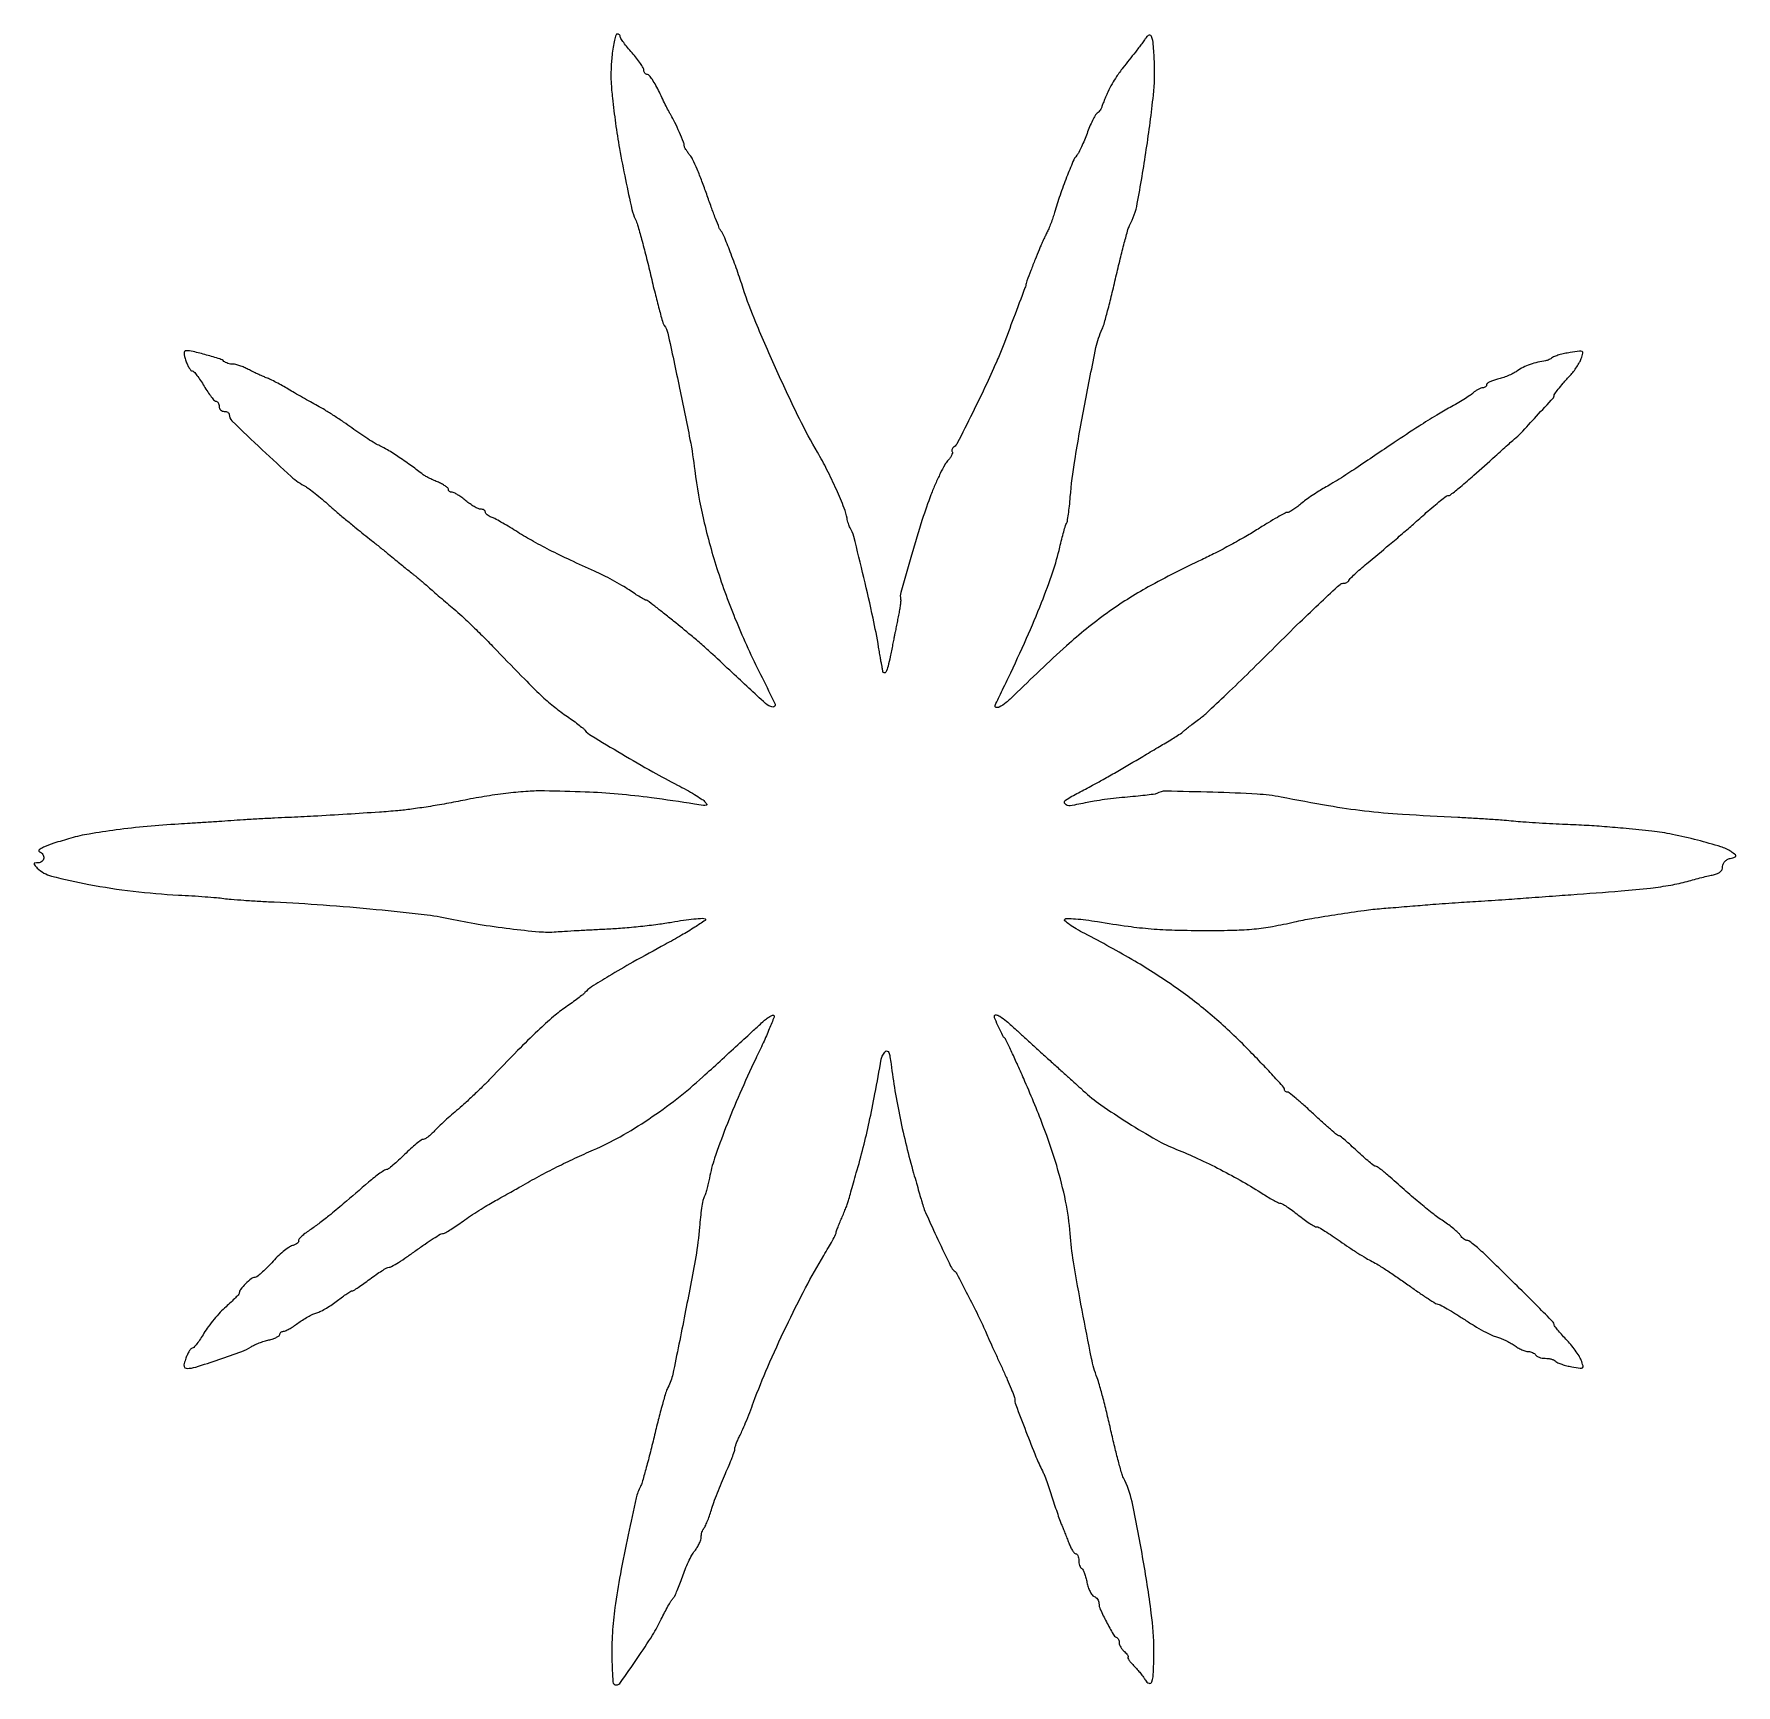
# Model space of a CAD drawing. Extents: x 0 to 505, y 0 to 490.
import ezdxf

# ---------------------------------------------------------------- set-up
doc = ezdxf.new("R2010")
doc.units = 0

msp = doc.modelspace()

# ---------------------------------------------------------------- linework, layer by layer
msp.add_lwpolyline([(171.559631, 483.712234, 0.017181), (171.258162, 479.551274, 0.022306), (171.283536, 475.728411, 0.015665), (171.67424, 471.007353, 0.004152), (172.596244, 463.5, 0.012038), (173.761948, 456.019076, 0.006363), (175.548773, 446.796853, 0.003955), (177.451569, 437.956952, 0.059787), (178.495418, 435, -0.044085), (179.136551, 433.350338, -0.004058), (180.327096, 429.121875, -0.005213), (181.655653, 424.044144, -0.004064), (182.996856, 418.5, 0.00347), (184.305349, 413.062826, 0.005145), (185.533887, 408.31875, 0.002422), (186.637971, 404.306469, 0.098044), (187.046449, 403.5, -0.113318), (188.110539, 401.231648, -0.001321), (191.588711, 384.937962, -0.004194), (194.667686, 369.692665, -0.017801), (196.10686, 360.5, 0.027299), (198.667926, 345.954142, 0.021226), (202.973952, 330.47427, 0.020273), (208.834224, 314.631631, 0.019103), (216.064688, 298.991548, -0.007751), (219.910097, 291.146175, -0.606108), (219.246772, 290.27282, -0.144623), (217.078768, 291.335684, -0.002431), (207.200712, 300.5, 0.001289), (201.410458, 305.896552, 0.006715), (198.170925, 308.820333, 0.007565), (195.020233, 311.504712, 0.001925), (189.828611, 315.76057, 0.003152), (186.849968, 318.15217, 0.00494), (184.255452, 320.167168, 0.001536), (181.991442, 321.878938, 0.162485), (181.628743, 322, -0.132677), (181.276481, 322.095149, -0.003879), (179.938876, 322.888582, -0.007538), (178.373933, 323.865843, -0.005095), (176.618124, 325.02496, 0.015958), (174.485178, 326.367452, 0.008281), (171.743578, 327.912847, 0.008225), (168.872249, 329.408706, 0.012388), (166.317992, 330.608249, -0.005911), (159.206382, 333.836282, -0.008565), (153.010737, 336.867821, -0.009685), (147.630215, 339.748448, -0.013994), (143, 342.517048, 0.005961), (140.765964, 343.902072, 0.006865), (138.601562, 345.168255, 0.006224), (136.741624, 346.191949, 0.039165), (135.75, 346.625781, -0.04213), (135.080377, 346.923474, -0.05081), (134.514062, 347.314305, -0.058857), (134.12455, 347.734422, -0.158825), (134, 348.116631, 0.158362), (133.890542, 348.453558, 0.097077), (133.581913, 348.74051, 0.07893), (133.121007, 348.934259, 0.060174), (132.576725, 349, -0.105371), (131.838959, 349.157224, -0.024333), (130.698782, 349.734375, -0.02408), (129.424274, 350.543043, -0.021493), (128.182369, 351.5, 0.016842), (126.963794, 352.457168, 0.020515), (125.75926, 353.265625, 0.019518), (124.707982, 353.855138, 0.11856), (124.105644, 354, -0.077966), (123.683273, 354.066264, -0.090314), (123.324783, 354.258112, -0.100781), (123.085124, 354.543572, -0.125024), (123, 354.87868, 0.215694), (122.810131, 355.298338, 0.030815), (122.045312, 355.891214, 0.030447), (120.994815, 356.516552, 0.021624), (119.75, 357.091713, -0.009259), (118.432424, 357.661403, -0.00978), (117.160938, 358.269622, -0.009462), (116.086682, 358.835275, -0.043085), (115.5, 359.227842, 0.012483), (112.215895, 361.728877, 0.009138), (108.453823, 364.344935, 0.008534), (104.933896, 366.612399, 0.036126), (102.714306, 367.776372, -0.030746), (101.282046, 368.507944, -0.008418), (99.119951, 369.835154, -0.008477), (96.71485, 371.425836, -0.008743), (94.390027, 373.081242, 0.009256), (91.928123, 374.830454, 0.006562), (89.104908, 376.704897, 0.006626), (86.360538, 378.424478, 0.01393), (84.175721, 379.671449, -0.003963), (82.094525, 380.804898, -0.00255), (79.698493, 382.150572, -0.002562), (77.367354, 383.491334, -0.004814), (75.5, 384.602325, 0.008789), (73.785284, 385.60413, 0.007459), (71.940625, 386.602916, 0.007536), (70.232972, 387.462334, 0.020902), (69, 387.997334, -0.011309), (67.839988, 388.474449, -0.005753), (66.402757, 389.123762, -0.005712), (64.935025, 389.82781, -0.008509), (63.66896, 390.480041, 0.022273), (62.45892, 391.06185, 0.020314), (61.164594, 391.553512, 0.020797), (59.972143, 391.897458, 0.059878), (59.11896, 392, -0.043588), (58.391121, 392.06357, -0.034726), (57.625882, 392.253812, -0.03584), (56.937358, 392.532607, -0.070531), (56.45, 392.86404, 0.110095), (55.197263, 393.579217, 0.007414), (51.220033, 394.742753, 0.010071), (47.261945, 395.751888, 0.057437), (45.109199, 396, 0.276289), (44.753808, 395.787388, 0.127201), (44.621059, 395.243741, 0.060919), (44.746511, 394.321749, 0.019629), (45.149845, 393, 0.023928), (45.613144, 391.85099, 0.033721), (46.141076, 390.88125, 0.035745), (46.658406, 390.182657, 0.218879), (47.055671, 390, -0.215513), (47.516384, 389.791748, -0.01527), (48.437731, 388.678125, -0.019369), (49.480004, 387.224091, -0.013275), (50.552868, 385.5, 0.013966), (51.628992, 383.775983, 0.020229), (52.681211, 382.321875, 0.016448), (53.613436, 381.21453, 0.21266), (54.095022, 381, -0.162495), (54.440222, 380.884771, -0.096194), (54.734163, 380.559375, -0.077519), (54.932745, 380.073686, -0.058416), (55, 379.5, 0.099038), (55.114514, 378.927543, 0.097945), (55.440625, 378.440625, 0.097945), (55.927543, 378.114514, 0.099038), (56.5, 378, -0.05649), (57.073756, 377.93497, -0.075909), (57.559375, 377.742557, -0.095085), (57.884952, 377.457939, -0.167239), (58, 377.123597, 0.203004), (58.819265, 375.188902, 0.003098), (67.794603, 366.59879, 0.00688), (76.417202, 358.669823, 0.059234), (80.693273, 355.672109, -0.038341), (81.693511, 355.031353, -0.006421), (83.495579, 353.634991, -0.007), (85.574158, 351.93316, -0.006159), (87.695934, 350.100611, 0.004265), (90.05363, 348.048654, 0.002641), (92.856556, 345.67643, 0.002648), (95.649478, 343.362927, 0.004768), (97.967591, 341.5, -0.001814), (100.217496, 339.713658, -0.001201), (102.788623, 337.646875, -0.001209), (105.27703, 335.626764, -0.002351), (107.252001, 334, 0.001533), (108.962123, 332.586689, 0.001709), (110.620221, 331.234375, 0.001576), (112.041149, 330.090954, 0.009006), (112.808211, 329.5, -0.012552), (113.515712, 328.946892, -0.003291), (114.621334, 328.02465, -0.003341), (115.866704, 326.95751, -0.003418), (117.088277, 325.881789, 0.003327), (118.534473, 324.607799, 0.001353), (120.518888, 322.892401, 0.001339), (122.662243, 321.059684, 0.001707), (124.648913, 319.381789, -0.013546), (126.970878, 317.324578, -0.004371), (130.300256, 314.154799, -0.004355), (133.943541, 310.562891, -0.004872), (137.388503, 307.038803, 0.002229), (145.641961, 298.505984, 0.01065), (150.477352, 293.757948, 0.01802), (154.145333, 290.547701, 0.020933), (157.861298, 287.77492, -0.006776), (159.710599, 286.474841, -0.007892), (161.431131, 285.188261, -0.00711), (162.851256, 284.058337, -0.046333), (163.5, 283.417967, 0.081768), (165.385598, 281.802715, 0.002377), (174.43376, 276.374042, 0.005404), (183.609764, 271.061088, 0.010791), (191, 267.095941, -0.008367), (193.598542, 265.717905, -0.009605), (196.03125, 264.313558, -0.008829), (198.044961, 263.049911, -0.053254), (199, 262.270513, -0.052521), (199.642439, 261.467835, -0.507151), (199.508614, 261.121452, -0.100053), (198.67912, 261.06832, -0.005119), (196, 261.461493, 0.005466), (183.261984, 263.321813, 0.011616), (173.36142, 264.423863, 0.012017), (163.632567, 265.043359, 0.006289), (151.5, 265.370758, 0.020745), (146.689106, 265.240426, 0.011453), (140.831273, 264.703091, 0.010756), (134.446964, 263.83015, 0.01024), (128, 262.671107, -0.005004), (122.45707, 261.614554, -0.00531), (117.002619, 260.691021, -0.00566), (112.032212, 259.96122, -0.010639), (108, 259.502856, -0.006215), (102.532961, 259.067411, -0.001299), (92.94124, 258.448344, -0.001444), (83.003796, 257.861691, -0.003294), (75.5, 257.490023, 0.002014), (71.472467, 257.300866, 0.001288), (66.79375, 257.050145, 0.001294), (62.209982, 256.78077, 0.002416), (58.5, 256.535114, -0.000963), (54.892761, 256.285737, -0.000594), (50.646875, 256.005491, -0.000595), (46.448425, 255.738398, -0.001067), (43, 255.530527, 0.008793), (33.654572, 254.82211, 0.009148), (24.462666, 253.792565, 0.00947), (16.431106, 252.588765, 0.028078), (11, 251.352255, 0.006749), (5.949149, 249.825773, 0.02681), (2.918696, 248.683023, 0.078643), (1.639085, 247.860716, 0.568033), (1.75, 247.285555, -0.162639), (2.704993, 246.529607, -0.181748), (2.959183, 245.388556, -0.189083), (2.398223, 244.395356, -0.172405), (1.285714, 244, 0.0217), (0.326869, 243.958367, 0.348981), (0.1069, 243.75, 0.223815), (0.21654, 243.394846, 0.0114), (1.072704, 242.498724, 0.135278), (5.30211, 240.096887, 0.014656), (16.366262, 237.643163, 0.017893), (29.477715, 235.61933, 0.016721), (43, 234.481789, -0.003142), (46.921017, 234.258951, -0.003124), (50.846566, 233.986466, -0.003061), (54.275201, 233.705821, -0.0122), (56.371289, 233.469667, 0.013902), (58.544164, 233.232347, 0.002886), (62.374446, 232.943712, 0.00303), (66.826769, 232.661139, 0.002855), (71.371289, 232.426376, -0.00688), (85.915113, 231.557631, -0.005419), (101.638501, 230.229661, -0.004851), (115.786178, 228.741563, -0.02544), (123.5, 227.454179, 0.013568), (131.879764, 225.850382, 0.009846), (141.282559, 224.503479, 0.009095), (149.913122, 223.599182, 0.040577), (155, 223.573245, -0.004046), (157.408101, 223.737051, -0.001067), (161.2625, 223.959662, -0.001083), (165.650001, 224.194136, -0.001112), (170, 224.407456, 0.00894), (174.662439, 224.709326, 0.005912), (180.005918, 225.215033, 0.005951), (185.18904, 225.829941, 0.011485), (189.318017, 226.466459, -0.008266), (192.770187, 227.021415, -0.011888), (195.843956, 227.3892, -0.007766), (198.401621, 227.593686, -0.155696), (199.15123, 227.406535, -0.543532), (199.161248, 226.940534, -0.006356), (196.098455, 224.916982, -0.011789), (192.183372, 222.529732, -0.006661), (187.333212, 219.812527, 0.003228), (177.757895, 214.534186, 0.007444), (170.645755, 210.413333, 0.007173), (165.458103, 207.201429, 0.06975), (163.5, 205.525185, -0.042559), (162.855109, 204.909533, -0.006339), (161.440386, 203.801408, -0.007095), (159.730053, 202.53437, -0.00606), (157.892803, 201.246756, 0.028225), (154.216756, 198.419561, 0.011667), (149.56125, 194.208005, 0.008563), (143.536569, 188.297531, 0.003271), (135.345325, 179.871993, -0.007287), (133.025197, 177.523534, -0.004883), (130.307135, 174.903023, -0.004917), (127.623793, 172.415593, -0.009661), (125.43252, 170.5, 0.005987), (123.462889, 168.803535, 0.005517), (121.479442, 167.014063, 0.005516), (119.747045, 165.380327, 0.018174), (118.65686, 164.25, -0.023486), (117.805957, 163.386313, -0.027306), (116.917765, 162.651323, -0.027927), (116.110666, 162.12155, -0.12424), (115.569665, 161.967269, 0.152367), (114.943619, 161.750734, 0.011335), (113.496258, 160.631893, 0.014893), (111.809894, 159.180873, 0.010731), (110.01334, 157.467269, -0.009377), (108.22872, 155.755793, -0.013433), (106.579072, 154.31226, -0.009253), (105.165776, 153.184521, -0.165225), (104.622629, 153, 0.145988), (104.075545, 152.836786, 0.009625), (102.701331, 151.898438, 0.013289), (101.090257, 150.686524, 0.009505), (99.351563, 149.25, -0.001121), (91.835875, 142.825416, -0.005538), (87.554585, 139.263253, -0.009734), (84.535228, 136.903305, -0.014988), (81.825478, 134.993303, 0.017828), (80.448719, 134.011128, 0.028743), (79.359316, 133.069472, 0.028313), (78.617387, 132.263316, 0.320575), (78.589999, 131.854379, -0.289305), (78.586867, 131.530129, -0.085147), (78.23487, 131.146769, -0.05696), (77.600908, 130.763005, -0.032603), (76.764521, 130.44306, 0.077527), (75.640323, 129.893173, 0.019798), (74.020957, 128.664026, 0.019691), (72.262233, 127.095733, 0.018824), (70.604693, 125.371063, -0.013411), (69.03012, 123.69682, -0.018403), (67.520975, 122.284, -0.015301), (66.214168, 121.216292, -0.165087), (65.576934, 121, 0.172756), (64.527616, 120.626294, 0.02661), (62.864649, 119.115526, 0.02672), (61.371429, 117.43579, 0.169921), (61, 116.374403, -0.187783), (60.858242, 116.010261, -0.007136), (59.839775, 114.931716, -0.011965), (58.563769, 113.679873, -0.00805), (57.050299, 112.30952, 0.024641), (55.349286, 110.66345, 0.015002), (53.499289, 108.56492, 0.015022), (51.786008, 106.368716, 0.025596), (50.508145, 104.423686, -0.013503), (49.452418, 102.728857, -0.019654), (48.424594, 101.299458, -0.015659), (47.515367, 100.206795, -0.21457), (47.055671, 100, 0.218879), (46.658406, 99.817343, 0.035745), (46.141076, 99.11875, 0.033721), (45.613144, 98.14901, 0.023928), (45.149845, 97, 0.015506), (44.654753, 95.424203, 0.099462), (44.592312, 94.594756, 0.239956), (44.882679, 94.164944, 0.12709), (45.521123, 94, 0.07619), (48.063493, 94.389671, 0.005316), (54.95409, 96.63349, 0.006216), (61.718515, 99.010119, 0.057498), (64.487734, 100.400006, -0.035775), (65.49905, 100.96373, -0.016686), (66.879993, 101.5535, -0.016435), (68.376522, 102.078493, -0.022084), (69.764667, 102.448312, 0.025509), (71.003947, 102.787575, 0.037206), (72.049621, 103.220582, 0.04144), (72.796778, 103.678471, 0.238936), (73, 104.079455, -0.115129), (73.081939, 104.430595, -0.100417), (73.31335, 104.72959, -0.093487), (73.659368, 104.930261, -0.084981), (74.066722, 105, 0.111479), (74.66185, 105.134359, 0.016779), (75.755182, 105.700281, 0.018131), (77.019747, 106.471164, 0.014772), (78.316722, 107.383934, -0.019318), (79.718644, 108.351629, -0.015413), (81.299287, 109.287777, -0.015682), (82.818436, 110.064279, -0.037482), (84, 110.51745, 0.044243), (85.209475, 111.000153, 0.015953), (86.836022, 111.888872, 0.015679), (88.56541, 112.98113, 0.01797), (90.143904, 114.133516, -0.008256), (91.588313, 115.231647, -0.011656), (92.913075, 116.15797, -0.007943), (94.040455, 116.882203, -0.13968), (94.453896, 117, 0.142386), (94.882078, 117.124457, 0.005568), (96.270814, 118.028125, 0.009501), (97.899144, 119.158971, 0.006527), (99.703794, 120.5, -0.01098), (101.541668, 121.840478, -0.014606), (103.272346, 122.971875, -0.011855), (104.748214, 123.828846, -0.126256), (105.415216, 124, 0.133959), (106.130086, 124.195026, 0.006682), (108.226232, 125.46875, 0.010363), (110.691696, 127.084448, 0.007277), (113.40118, 129, -0.006373), (116.100547, 130.915732, -0.009252), (118.534605, 132.53125, -0.005434), (120.608593, 133.821688, -0.137282), (121.24579, 134, 0.125776), (121.845819, 134.153365, 0.009656), (123.303564, 134.987602, 0.012762), (125.019169, 136.074277, 0.009377), (126.866023, 137.36205, -0.008759), (128.967233, 138.831039, -0.005576), (131.460644, 140.469863, -0.0056), (133.943347, 142.023323, -0.01035), (136, 143.220666, 0.001052), (138.013709, 144.343401, 0.000669), (140.353125, 145.658308, 0.000672), (142.644901, 146.954537, 0.001248), (144.5, 148.013205, -0.006457), (149.944608, 151.045585, -0.007514), (155.198993, 153.782561, -0.007567), (160.500566, 156.343908, -0.006733), (166.086616, 158.848278, 0.026783), (173.963183, 162.76592, 0.018581), (182.43009, 167.983392, 0.018035), (190.816953, 174.040563, 0.019903), (198.464861, 180.5, 0.000206), (203.588997, 185.193515, 0.000187), (208.878349, 190.046013, 0.000175), (213.551728, 194.339643, 0.000816), (216.239569, 196.818917, -0.020488), (217.3311, 197.749022, -0.032647), (218.343193, 198.440655, -0.034839), (219.170643, 198.85532, -0.303949), (219.553786, 198.779547, -0.300641), (219.656003, 198.278665, -0.003008), (218.208517, 194.74517, -0.008466), (216.411145, 190.629416, -0.005238), (214.167192, 185.852449, 0.009711), (209.474292, 175.625403, 0.010186), (205.259616, 165.384177, 0.010235), (201.969561, 156.359097, 0.037969), (200.453482, 150.5, -0.011764), (200.117357, 148.84887, -0.011352), (199.700357, 147.195481, -0.011341), (199.267256, 145.756952, -0.040128), (198.896126, 144.867595, 0.070794), (198.537924, 143.835953, 0.009542), (198.140315, 141.570722, 0.010853), (197.776486, 138.850677, 0.008948), (197.503601, 135.936509, -0.025636), (196.378158, 127.103729, -0.004149), (193.169357, 110.078976, -0.002125), (189.585882, 92.295288, -0.076472), (188.130571, 88.378346, 0.055229), (187.584091, 87.078693, 0.003865), (186.489549, 83.27176, 0.005441), (185.266108, 78.697599, 0.004069), (184.013923, 73.631901, -0.003683), (182.766802, 68.569948, -0.004959), (181.558722, 64.00747, -0.003444), (180.483276, 60.205337, -0.052261), (179.966806, 58.937977, 0.067242), (178.701345, 55.546348, 0.003816), (176.308225, 44.598181, 0.006494), (174.022312, 32.998964, 0.010285), (172.398179, 23, 0.020926), (171.658199, 15.520095, 0.019294), (171.517809, 7.798377, 0.011075), (171.808739, 0.965581, 0.418702), (172.866497, 0.050789, 0.223604), (174.077502, 0.744117, 0.003069), (179.041258, 7.926672, 0.008838), (183.588097, 14.852956, 0.030659), (186.16538, 19.549076, -0.008331), (187.140873, 21.53145, -0.009509), (188.141345, 23.393788, -0.008777), (189.046174, 24.939703, -0.051856), (189.613666, 25.685095, 0.072934), (190.146178, 26.449077, 0.012234), (190.906256, 28.069266, 0.013169), (191.708856, 30.033836, 0.011349), (192.4501, 32.137248, -0.016695), (193.250076, 34.332184, -0.014583), (194.228915, 36.571716, -0.014815), (195.23299, 38.544255, -0.041535), (196.086434, 39.837012, 0.029572), (196.8188, 40.890716, 0.027854), (197.43789, 42.044245, 0.02898), (197.869358, 43.12786, 0.08042), (198, 43.934859, -0.042857), (198.060731, 44.642082, -0.033676), (198.242673, 45.389927, -0.034672), (198.509226, 46.066516, -0.067892), (198.82612, 46.55, 0.072895), (199.223849, 47.170199, 0.010779), (199.809268, 48.542812, 0.011958), (200.431412, 50.207445, 0.01003), (201.012925, 52, -0.013303), (201.730832, 54.164629, -0.005681), (202.800285, 57.021419, -0.005617), (204.01005, 60.043255, -0.007355), (205.186805, 62.775042, 0.005899), (206.264373, 65.256661, 0.008029), (207.173624, 67.521299, 0.005615), (207.88038, 69.430682, 0.086031), (208, 70.12075, -0.073614), (208.085574, 70.698838, -0.016004), (208.409284, 71.656606, -0.016352), (208.859947, 72.750985, -0.015014), (209.393307, 73.845708, 0.019346), (210.103234, 75.335472, 0.004363), (211.189143, 77.923427, 0.004515), (212.389965, 80.933981, 0.004364), (213.550234, 84, -0.014155), (217.749089, 94.471433, -0.009193), (223.162438, 106.336111, -0.009217), (228.969996, 117.916004, -0.014982), (234.371963, 127.5, 0.004287), (235.760434, 129.844697, 0.006383), (236.931388, 131.921939, 0.003056), (237.889889, 133.699943, 0.12165), (237.997429, 134.127876, -0.083408), (238.067797, 134.536523, -0.005058), (238.491806, 135.70875, -0.007442), (239.034313, 137.098912, -0.005428), (239.676805, 138.627876, 0.003515), (240.33761, 140.183726, 0.004225), (240.936321, 141.656314, 0.003628), (241.420864, 142.903901, 0.028094), (241.609857, 143.5, -0.006108), (241.793787, 144.182973, -0.000306), (242.424115, 146.409375, -0.000492), (243.177462, 149.054174, -0.000356), (244.02196, 152, 0.007809), (246.078905, 159.601025, 0.00835), (247.849187, 167.09524, 0.007313), (249.549083, 175.45349, 0.003983), (251.403828, 185.760123, -0.053456), (251.562721, 186.319223, -0.029684), (251.866952, 186.960363, -0.029269), (252.256189, 187.579933, -0.041512), (252.676514, 188.076514, -0.303361), (253.180918, 188.176832, -0.193193), (253.624542, 187.742828, -0.059648), (254.000332, 186.508442, -0.013162), (254.331725, 184.316391, 0.010534), (255.484476, 176.410426, 0.009416), (257.007642, 168.257077, 0.009269), (258.865078, 160.030249, 0.009355), (261.020915, 151.903457, -0.000039), (261.850857, 148.994642, -0.000054), (262.596048, 146.381016, -0.000034), (263.222414, 144.182679, -0.000658), (263.415907, 143.5, 0.036347), (264.763937, 139.778596, 0.004928), (268.223841, 132.235493, 0.002268), (271.999495, 124.307121, 0.117921), (273.064614, 123, -0.109581), (273.834756, 122.086029, -0.001663), (277.049358, 115.889968, -0.005062), (280.111361, 109.788669, -0.010794), (282.327423, 105, 0.002568), (283.147587, 103.1484, 0.000708), (284.456416, 100.245119, 0.000715), (285.948517, 96.960287, 0.000748), (287.428143, 93.728066, -0.004393), (288.796633, 90.680106, -0.006309), (289.950767, 87.954922, -0.003578), (290.876185, 85.643548, -0.093691), (291, 84.988587, 0.089873), (291.321122, 83.216478, 0.002096), (294.343319, 75.253044, 0.004667), (297.318853, 67.721251, 0.023277), (299.221583, 63.595578, -0.026796), (299.720615, 62.493212, -0.005274), (300.488157, 60.460004, -0.005578), (301.331981, 58.068914, -0.005152), (302.145581, 55.595578, 0.002996), (302.94965, 53.115226, 0.003217), (303.764867, 50.703076, 0.003045), (304.490846, 48.640506, 0.015227), (304.939748, 47.5, -0.005045), (305.353657, 46.508146, -0.00198), (305.905034, 45.132812, -0.00196), (306.489579, 43.640813, -0.002443), (307.0204, 42.25, 0.022157), (307.552614, 41.005165, 0.031396), (308.14172, 39.954687, 0.032208), (308.707716, 39.191729, 0.220508), (309.12132, 39, -0.206782), (309.457218, 38.85488, -0.082705), (309.741888, 38.429836, -0.063058), (309.935492, 37.802067, -0.043326), (310, 37.059017, 0.041796), (310.065579, 36.275867, 0.04381), (310.26045, 35.527231, 0.047966), (310.546162, 34.917292, 0.121414), (310.886637, 34.570062, -0.140957), (311.270648, 34.147088, -0.023873), (311.709207, 33.136249, -0.024449), (312.12087, 31.863061, -0.0196), (312.44181, 30.458489, 0.033511), (312.80414, 29.053809, 0.038697), (313.338381, 27.77883, 0.042316), (313.95347, 26.794977, 0.141196), (314.555173, 26.340455, -0.082646), (315.107498, 26.015854, -0.065896), (315.575582, 25.506248, -0.066372), (315.892016, 24.896654, -0.08678), (316, 24.279166, 0.107353), (316.391812, 22.475315, 0.012772), (318.194009, 18.775848, 0.010561), (320.18909, 15.123688, 0.159193), (321.25, 14.166667, -0.120574), (321.537249, 13.944552, -0.060269), (321.779688, 13.551072, -0.054606), (321.944277, 13.058872, -0.053451), (322, 12.539111, 0.091817), (322.108663, 11.952363, 0.042755), (322.447724, 11.253489, 0.040432), (322.940986, 10.559593, 0.044849), (323.524166, 9.979944, -0.0282), (324.078011, 9.464905, -0.046007), (324.47779, 8.963758, -0.060018), (324.686154, 8.544793, -0.289454), (324.630227, 8.296893, 0.328875), (324.58736, 8.013136, 0.028504), (324.988045, 7.348501, 0.028784), (325.613368, 6.537887, 0.017696), (326.43546, 5.655449, -0.016335), (327.366954, 4.661019, -0.012279), (328.327525, 3.510135, -0.012448), (329.17826, 2.381837, -0.027746), (329.754396, 1.474386, 0.18083), (330.854972, 0.542107, 0.433304), (331.704926, 0.976811, 0.061953), (332.168944, 3.917114, 0.008231), (332.271767, 10.219908, 0.033138), (331.528766, 21.393038, 0.010225), (328.954307, 38.076725, 0.008213), (325.806942, 54.443956, 0.068197), (323.273073, 61.548592, -0.050652), (322.750827, 62.865478, -0.004116), (321.765611, 66.451774, -0.005503), (320.670322, 70.761681, -0.004204), (319.563621, 75.5, 0.004145), (318.42735, 80.367498, 0.00454), (317.243155, 85.069789, 0.004253), (316.159921, 89.072578, 0.022589), (315.450845, 91.226942, -0.040597), (313.783677, 96.981595, -0.003889), (310.980704, 111.319386, -0.00493), (308.441858, 125.643234, -0.02276), (307.433755, 134, 0.031397), (306.101502, 143.641138, 0.022636), (303.463213, 154.177511, 0.019205), (299.391891, 166.10168, 0.011383), (293.675767, 180, 0.002519), (291.702006, 184.443686, 0.00387), (289.944162, 188.26875, 0.001349), (288.395314, 191.548373, 0.106123), (288.048145, 192, -0.101235), (287.466014, 192.742315, -0.006882), (286.29465, 195.170363, -0.006833), (285.189709, 197.630968, -0.102456), (285, 198.547053, -0.462845), (285.461765, 198.939023, -0.100995), (286.578942, 198.512831, -0.035935), (288.540463, 197.059711, -0.008969), (291.521796, 194.405736, 0.001263), (293.912405, 192.210656, 0.000575), (297.047901, 189.352789, 0.00057), (300.35944, 186.348319, 0.000783), (303.3434, 183.655736, -0.000239), (306.049499, 181.219223, -0.000313), (308.519137, 178.99068, -0.000228), (310.587449, 177.120221, -0.002963), (311.353051, 176.41892, 0.034695), (316.544564, 172.236558, 0.011643), (324.662423, 166.853839, 0.011626), (333.015961, 161.858127, 0.035079), (338.999498, 159.000198, -0.014498), (345.252626, 156.323499, -0.01072), (352.012321, 153.017328, -0.010638), (358.697705, 149.385853, -0.013324), (364.730128, 145.72437, 0.00876), (366.414463, 144.680881, 0.011816), (367.975904, 143.800284, 0.008953), (369.299298, 143.12477, 0.114005), (369.839397, 143, -0.138035), (370.376953, 142.848715, -0.009077), (371.750068, 141.974726, -0.012608), (373.363315, 140.846725, -0.009057), (375.109269, 139.509706, 0.010663), (376.867553, 138.172182, 0.014334), (378.518636, 137.041835, 0.011394), (379.927051, 136.180523, 0.129933), (380.549917, 136.009706, -0.127907), (381.209103, 135.83175, -0.007276), (383.039258, 134.752879, -0.010748), (385.194132, 133.375597, -0.007655), (387.549917, 131.744776, 0.00732), (390.084618, 129.987586, 0.006434), (392.780288, 128.226565, 0.006478), (395.253912, 126.700247, 0.019279), (397, 125.743308, -0.022897), (398.829664, 124.723289, -0.005946), (401.675, 122.914523, -0.006034), (404.871871, 120.773052, -0.006125), (408, 118.565576, 0.005626), (410.949605, 116.479663, 0.008151), (413.6044, 114.709893, 0.004673), (415.867997, 113.283369, 0.122871), (416.546893, 113.067044, -0.110469), (417.222486, 112.869846, -0.005137), (419.311999, 111.689185, -0.008295), (421.771835, 110.21073, -0.005843), (424.489914, 108.470607, 0.00976), (427.317627, 106.691376, 0.010902), (430.111417, 105.090645, 0.010277), (432.543272, 103.83094, 0.055263), (433.943021, 103.324779, -0.034168), (435.112689, 102.956701, -0.01738), (436.528609, 102.344759, -0.017182), (437.951434, 101.609329, -0.024585), (439.15437, 100.854172, 0.0243), (440.283421, 100.1445, 0.024012), (441.4804, 99.544663, 0.024712), (442.576423, 99.123185, 0.079594), (443.345354, 99, -0.058337), (443.978973, 98.92582, -0.050403), (444.612134, 98.70625, -0.052983), (445.150998, 98.382949, -0.093006), (445.5, 98, 0.123387), (445.894786, 97.615893, 0.047457), (446.594775, 97.29375, 0.0433), (447.455898, 97.073939, 0.040867), (448.359017, 97, -0.036614), (449.286673, 96.931979, -0.033748), (450.220774, 96.729108, -0.035478), (451.028504, 96.432194, -0.087058), (451.55, 96.077816, 0.091224), (452.149219, 95.677822, 0.019237), (453.328055, 95.223056, 0.019552), (454.756371, 94.79587, 0.017443), (456.268911, 94.462977, 0.007429), (458.779249, 94.040082, 0.194917), (459.431717, 94.194898, 0.321543), (459.609802, 94.713771, 0.017935), (459.028616, 96.424734, 0.047975), (458.402062, 97.69191, 0.017391), (457.284889, 99.360974, 0.01706), (455.927382, 101.114633, 0.019482), (454.509705, 102.692973, -0.008991), (453.165064, 104.128262, -0.012917), (452.030976, 105.450395, -0.008711), (451.142134, 106.582196, -0.163512), (451, 107.005204, 0.195582), (450.701999, 107.737894, 0.001548), (446.186861, 112.341731, 0.004067), (440.001558, 118.508456, 0.00117), (430.33171, 127.94939, 0.01149), (428.659873, 129.500954, 0.015844), (427.0847, 130.810133, 0.012434), (425.73317, 131.809881, 0.15421), (425.1314, 132, -0.10861), (424.678034, 132.099656, -0.053122), (424.167627, 132.404839, -0.049122), (423.682129, 132.850999, -0.050958), (423.29969, 133.378174, 0.070513), (422.754275, 134.071486, 0.014323), (421.591064, 135.122547, 0.014838), (420.155438, 136.275138, 0.013423), (418.60606, 137.381156, -0.015637), (415.353831, 139.724552, -0.00823), (411.456201, 142.825923, -0.007342), (407.083787, 146.533209, -0.005455), (402.361005, 150.75, 0.00963), (400.942925, 151.995026, 0.013564), (399.628398, 153.045312, 0.009734), (398.505166, 153.860035, 0.153198), (398.059075, 154, -0.166617), (397.595967, 154.15873, -0.006223), (396.136379, 155.321875, -0.010668), (394.433351, 156.775723, -0.007237), (392.554175, 158.5, 0.005985), (390.681872, 160.22662, 0.008926), (389.00012, 161.687164, 0.004669), (387.554616, 162.875165, 0.159053), (387.145101, 163.030772, -0.164827), (386.720404, 163.197641, -0.002464), (384.661869, 164.95284, -0.006377), (382.28962, 167.049091, -0.004134), (379.597433, 169.530772, 0.005717), (376.890828, 172.009941, 0.008642), (374.473561, 174.099664, 0.004207), (372.391911, 175.807784, 0.171332), (371.847433, 176, -0.099834), (371.52403, 176.065224, -0.098128), (371.248933, 176.250873, -0.097755), (371.064671, 176.528094, -0.098248), (371, 176.854037, 0.185587), (370.781812, 177.421622, 0.00171), (367.695312, 180.819477, 0.005493), (364.062289, 184.705026, 0.003488), (359.75, 189.15412, 0.021692), (349.605336, 198.617342, 0.023111), (338.883982, 206.956589, 0.021161), (326.62426, 214.858646, 0.013576), (311.790151, 223.021805, -0.013255), (309.273084, 224.404834, -0.023354), (307.283153, 225.696202, -0.021366), (305.888128, 226.790249, -0.437132), (305.869521, 227.269521, -0.207782), (306.522554, 227.527073, -0.008906), (309.047341, 227.395966, -0.013965), (312.103862, 227.096634, -0.009362), (315.579369, 226.591709, 0.006169), (324.652628, 225.214322, 0.014434), (331.474482, 224.464643, 0.013926), (338.472149, 224.095246, 0.005377), (348.191144, 223.95784, 0.007569), (356.136374, 224.051233, 0.017902), (362.043514, 224.422053, 0.019903), (367.522398, 225.184616, 0.011725), (374, 226.508098, -0.013866), (379.101896, 227.527766, -0.004205), (386.890902, 228.793714, -0.00419), (394.69159, 229.927476, -0.014151), (399.812267, 230.480853, 0.00038), (402.456688, 230.693147, 0.0002), (405.738603, 230.960453, 0.000199), (409.097531, 231.236736, 0.000308), (412, 231.478441, -0.002131), (415.026947, 231.719401, -0.001118), (418.79375, 231.994634, -0.001112), (422.655436, 232.259485, -0.001709), (426, 232.469916, 0.001182), (429.414203, 232.681116, 0.000693), (433.5, 232.949242, 0.000693), (437.585754, 233.22874, 0.00118), (441, 233.475154, -0.000161), (444.414226, 233.72856, -0.000095), (448.5, 234.029708, -0.000095), (452.585781, 234.329302, -0.000161), (456, 234.577898, 0.001907), (470.90232, 235.715278, 0.008524), (479.622548, 236.564121, 0.014451), (485.607745, 237.425784, 0.025151), (490.5, 238.530962, -0.003436), (492.615933, 239.106541, -0.002993), (494.839063, 239.680688, -0.003011), (496.856191, 240.175875, -0.008889), (498.25, 240.483071, 0.045418), (499.448596, 240.840653, 0.085412), (500.306804, 241.368137, 0.106666), (500.818648, 242.060287, 0.106454), (501, 242.902421, -0.10257), (501.162761, 243.687486, -0.08337), (501.631124, 244.409893, -0.076504), (502.353112, 244.989601, -0.066719), (503.25, 245.358877, 0.009827), (504.714661, 245.77528, 0.295478), (504.950299, 246.055297, 0.269095), (504.801796, 246.405763, 0.008521), (503.5, 247.349395, 0.079427), (500.502483, 248.803503, 0.010011), (493.54501, 250.752417, 0.012713), (486.101071, 252.477111, 0.023861), (480, 253.427534, 0.002832), (472.336628, 254.205415, 0.004833), (465.926163, 254.756976, 0.005269), (459.913902, 255.152101, 0.004355), (453.5, 255.449777, -0.003598), (449.651269, 255.62256, -0.002921), (445.528125, 255.861565, -0.002951), (441.730527, 256.126487, -0.007666), (439, 256.375328, 0.007536), (436.153748, 256.635461, 0.002363), (431.884375, 256.940567, 0.002361), (427.11478, 257.236155, 0.002611), (422.5, 257.476116, -0.004273), (406.003799, 258.388891, -0.012772), (394.748075, 259.397439, -0.01397), (384.113794, 260.926916, -0.005987), (370, 263.535427, 0.035095), (362.96018, 264.416939, 0.006309), (349.748123, 264.969396, 0.00274), (335.773446, 265.300565, 0.138473), (333.148613, 264.610779, -0.099867), (332.64654, 264.437065, -0.00274), (330.34053, 264.138989, -0.005555), (327.612473, 263.83228, -0.00377), (324.5, 263.541016, 0.006051), (321.143796, 263.211492, 0.00544), (317.675, 262.79023, 0.005459), (314.571717, 262.344524, 0.017066), (312.5, 261.951039, -0.014557), (307.441528, 260.963953, -0.257348), (305.925261, 261.50059, -0.462585), (306.084293, 262.631804, -0.021028), (309.926641, 264.844745, 0.002569), (314.09752, 267.046056, 0.005824), (317.223899, 268.7638, 0.003645), (321.071163, 270.97348, 0.000508), (329, 275.615416, 0.001978), (333.443676, 278.246723, 0.003037), (337.26875, 280.563863, 0.001029), (340.55468, 282.59112, 0.084714), (341, 282.984757, -0.052986), (341.369912, 283.355874, -0.003653), (342.528125, 284.280747, -0.005173), (343.931458, 285.361353, -0.003863), (345.5, 286.524638, 0.030143), (347.948801, 288.54847, 0.002613), (353.837182, 294.102223, 0.003433), (360.78628, 300.817032, 0.002659), (368.264877, 308.221775, -0.003493), (375.558961, 315.419781, -0.005505), (381.929346, 321.483896, -0.001703), (387.502603, 326.638121, -0.187904), (388.431543, 327, 0.056909), (388.992417, 327.064045, 0.058331), (389.519474, 327.252813, 0.064523), (389.935915, 327.531233, 0.121364), (390.166667, 327.860641, -0.105689), (390.500435, 328.369953, -0.005903), (391.870833, 329.694217, -0.008882), (393.560356, 331.232916, -0.006373), (395.5, 332.894044, 0.000604), (402.157145, 338.463445, 0.002647), (406.069613, 341.780122, 0.003714), (409.280125, 344.5727, 0.002156), (413.096623, 347.971891, -0.006478), (415.2979, 349.898606, -0.009623), (417.279003, 351.522993, -0.005256), (418.977649, 352.833242, -0.163051), (419.475423, 353, 0.169308), (420.360748, 353.308632, 0.005999), (423.205123, 355.622289, 0.007662), (427.219942, 359.07446, 0.002049), (433.5, 364.690181, -0.000716), (435.473445, 366.464354, -0.000963), (437.266172, 368.065205, -0.000656), (438.774799, 369.403608, -0.010308), (439.299733, 369.84913, 0.03385), (441.138937, 371.565305, 0.002565), (445.766709, 376.561015, 0.000652), (450.780371, 382.043642, 0.186996), (451, 382.610362, -0.156332), (451.192975, 383.212474, -0.012085), (452.224619, 384.585207, -0.013274), (453.71808, 386.375712, -0.005569), (455.817816, 388.708474, 0.024069), (456.774241, 389.853514, 0.01739), (457.731324, 391.214241, 0.017632), (458.551982, 392.574215, 0.036106), (459.077079, 393.702734, 0.026466), (459.574265, 395.252711, 0.347377), (459.348866, 395.769624, 0.158566), (458.585234, 395.905759, 0.006344), (455.759263, 395.476398, 0.013286), (454.055265, 395.148616, 0.015502), (452.457408, 394.74468, 0.014561), (451.135971, 394.324688, 0.084964), (450.5, 393.971972, -0.034633), (450.043934, 393.655481, -0.025482), (449.5, 393.367817, -0.02595), (448.954886, 393.147795, -0.050972), (448.5, 393.041343, 0.027248), (446.166899, 392.610737, 0.027221), (443.893671, 391.928856, 0.02825), (441.798491, 391.037252, 0.036634), (440, 389.97851, -0.032796), (438.808324, 389.264631, -0.018447), (437.279688, 388.550075, -0.018347), (435.676544, 387.939887, -0.028442), (434.25, 387.544882, 0.025429), (433.00509, 387.208231, 0.03715), (431.954687, 386.777419, 0.041367), (431.203948, 386.321082, 0.239936), (431, 385.920545, -0.126407), (430.909804, 385.569477, -0.10077), (430.655943, 385.27041, -0.089856), (430.2762, 385.069379, -0.077065), (429.828741, 385, 0.09165), (429.262047, 384.895245, 0.031636), (428.501606, 384.547567, 0.030185), (427.693236, 384.049241, 0.030704), (426.955583, 383.459803, -0.035328), (425.978533, 382.693752, -0.008613), (424.261628, 381.576035, -0.008786), (422.243896, 380.360267, -0.008654), (420.174573, 379.209803, 0.014913), (416.198661, 376.933736, 0.006098), (410.93168, 373.617295, 0.004034), (403.535386, 368.748054, 0.001163), (392.178582, 361.101111, -0.005356), (389.852517, 359.563081, -0.00402), (387.260935, 357.918479, -0.004064), (384.796972, 356.410177, -0.009305), (382.910286, 355.323498, 0.013962), (381.176409, 354.303215, 0.009012), (379.22439, 353.030379, 0.00906), (377.359506, 351.715934, 0.016856), (375.904978, 350.573498, -0.014537), (374.662238, 349.588051, -0.018464), (373.457497, 348.755965, -0.016673), (372.416908, 348.140417, -0.125866), (371.867941, 348, 0.124889), (371.218974, 347.835334, 0.004316), (368.91649, 346.560645, 0.007833), (366.213972, 344.977519, 0.005365), (363.194666, 343.100068, -0.010851), (359.600586, 340.919522, -0.005973), (355.116558, 338.401403, -0.005952), (350.505124, 335.954522, -0.00949), (346.5, 333.985366, 0.01647), (330.637523, 325.909577, 0.030468), (318.427716, 318.173336, 0.027261), (306.396591, 308.440412, 0.010599), (290.812801, 293.75, -0.022686), (288.42382, 291.604606, -0.049357), (286.375149, 290.239628, -0.205313), (285.432899, 290.160198, -0.446159), (285.176139, 290.75, -0.004326), (285.426139, 291.284674, -0.000133), (286.47792, 293.482813, -0.000261), (287.719293, 296.071946, -0.000181), (289.126346, 299, 0.007503), (294.537294, 310.69581, 0.010686), (298.962873, 321.253301, 0.01214), (302.313829, 330.396716, 0.025528), (304.374357, 337.672883, -0.00521), (304.957727, 340.105801, -0.006882), (305.542718, 342.309058, -0.005106), (306.075282, 344.136981, -0.065057), (306.368545, 344.787301, 0.096321), (306.62206, 345.457721, 0.006584), (306.939951, 347.4749, 0.009216), (307.245004, 349.908365, 0.00678), (307.496619, 352.614418, -0.021159), (308.821351, 363.466868, -0.006041), (311.789993, 380.173343, -0.003924), (315.112134, 396.924154, -0.060205), (316.984062, 402.5, 0.043838), (317.493682, 403.86826, 0.003001), (318.569945, 407.867035, 0.00427), (319.785523, 412.660095, 0.003192), (321.046313, 417.962246, -0.003511), (322.306693, 423.247711, -0.004798), (323.520937, 427.989093, -0.003184), (324.601933, 431.946212, -0.054644), (325.102628, 433.191762, 0.077621), (327.368812, 439.670942, 0.007984), (330.048112, 455.705545, 0.010135), (332.149545, 471.863598, 0.039979), (332.441641, 481.883446, 0.007912), (332.103655, 486.95106, 0.062403), (331.620347, 489.251681, 0.38691), (330.899017, 489.646441, 0.197412), (329.993854, 488.990056, -0.015776), (329.498416, 488.242242, -0.004531), (328.684961, 487.116513, -0.004555), (327.743921, 485.862852, -0.00483), (326.798227, 484.65105, 0.002821), (323.120655, 479.977497, 0.014966), (321.200325, 477.349923, 0.024319), (319.895051, 475.233168, 0.017769), (318.647872, 472.768172, 0.004936), (317.979235, 471.282874, 0.006391), (317.396933, 469.906918, 0.004925), (316.936328, 468.746008, 0.055678), (316.81094, 468.268172, -0.094721), (316.684717, 467.904724, -0.031315), (316.37104, 467.4319, -0.029889), (315.949263, 466.93932, -0.029796), (315.471345, 466.5, 0.089934), (314.889801, 465.820179, 0.015531), (314.078413, 464.325, 0.016459), (313.228557, 462.487585, 0.014062), (312.452642, 460.5, -0.011261), (311.675469, 458.475791, -0.011938), (310.822039, 456.528125, -0.011609), (310.00967, 454.888767, -0.052277), (309.417486, 454, 0.0728), (308.294525, 452.155443, 0.007737), (306.396907, 447.486565, 0.010065), (304.451437, 442.164241, 0.011514), (302.812627, 437, -0.011863), (302.328245, 435.477298, -0.008434), (301.716415, 433.79375, -0.008521), (301.077694, 432.206068, -0.017881), (300.516834, 431, 0.006369), (299.955237, 429.861639, 0.003851), (299.317752, 428.5, 0.003857), (298.705431, 427.137815, 0.006761), (298.222741, 426, 0.00355), (297.052786, 423.07585, 0.002641), (295.80125, 419.831922, 0.001146), (294.633269, 416.734934, 0.041254), (294.425204, 416, -0.04133), (294.047269, 414.665814, -0.000443), (290.684888, 405.720347, -0.001296), (287.538735, 397.437734, -0.009458), (285.945258, 393.5, -0.009328), (282.692492, 386.256944, -0.005045), (278.434475, 377.461067, -0.001354), (273.974166, 368.540262, -0.138596), (273.048205, 367.529792, 0.070421), (272.671272, 367.216035, 0.086105), (272.426378, 366.829059, 0.100194), (272.348719, 366.431074, 0.137498), (272.449108, 366.082345, -0.205431), (272.513471, 365.651668, -0.049444), (272.256503, 364.95993, -0.04273), (271.776202, 364.158483, -0.03119), (271.116958, 363.355914, 0.062467), (270.229092, 362.125959, 0.010999), (268.914359, 359.59122, 0.011768), (267.500023, 356.531215, 0.010339), (266.165903, 353.273981, 0.015812), (263.600259, 345.938165, 0.005672), (260.396748, 335.33778, 0.001928), (257.225394, 324.23729, 0.124168), (257.170814, 322.242508, -0.081289), (257.198452, 321.762328, -0.007063), (257.052859, 320.543112, -0.009142), (256.83078, 319.086151, -0.006976), (256.536415, 317.5, -0.000039), (256.200567, 315.821898, -0.000035), (255.853185, 314.0875, -0.000035), (255.541962, 312.534777, -0.000113), (255.334235, 311.5, 0.000527), (255.124179, 310.449112, 0.000152), (254.801936, 308.825494, 0.000153), (254.439859, 306.995313, 0.000163), (254.086612, 305.203809, -0.016309), (253.435453, 302.384308, -0.052268), (252.749716, 300.584488, -0.365229), (252.253991, 300.373742, -0.299961), (251.875, 300.833333, 0.007459), (251.813677, 301.334927, 0.00583), (251.732643, 301.877604, 0.005898), (251.645331, 302.381161, 0.014305), (251.565911, 302.75, -0.015324), (251.46043, 303.244768, -0.001144), (251.217579, 304.601562, -0.001584), (250.936692, 306.221771, -0.001202), (250.638607, 308, 0.012741), (248.978905, 316.669082, 0.00485), (246.241199, 328.666909, 0.002082), (243.275907, 340.878956, 0.077796), (242.175001, 343.5, -0.042513), (241.918573, 344.007383, -0.017847), (241.657982, 344.727329, -0.017506), (241.432563, 345.521432, -0.021769), (241.281559, 346.273885, 0.056748), (240.443871, 349.325677, 0.010025), (238.120873, 354.799977, 0.011447), (235.312051, 360.700948, 0.015745), (232.503056, 365.859474, -0.018889), (227.147502, 375.843499, -0.007256), (220.440119, 390.088429, -0.007165), (214.196856, 404.404992, -0.021167), (210.472182, 414.46593, 0.007065), (208.632344, 419.901649, 0.006879), (206.623848, 425.332084, 0.004399), (204.733057, 430.110176, 0.070472), (203.861952, 431.60953, -0.070314), (203.384121, 432.431386, -0.00374), (202.262375, 435.25004, -0.005812), (200.988361, 438.638315, -0.004196), (199.643458, 442.444692, 0.008312), (198.241963, 446.309664, 0.010109), (196.796697, 449.87926, 0.008814), (195.472993, 452.823187, 0.067079), (194.649324, 454.096592, -0.019589), (194.017934, 454.895307, -0.02283), (193.484489, 455.702281, -0.022608), (193.100534, 456.416543, -0.112478), (193, 456.857793, 0.097914), (192.794665, 457.896293, 0.005967), (191.5496, 460.822013, 0.009805), (190.178233, 463.781805, 0.020903), (188.979944, 466, -0.015529), (188.489681, 466.884679, -0.002648), (187.61824, 468.601562, -0.002887), (186.616736, 470.630028, -0.00257), (185.59868, 472.75, 0.015335), (184.568768, 474.761417, 0.022454), (183.531506, 476.457812, 0.019126), (182.592636, 477.740248, 0.229034), (182.055324, 478, -0.117675), (181.652734, 478.09608, -0.10052), (181.309772, 478.367188, -0.092628), (181.079368, 478.77261, -0.083048), (180.999218, 479.25, 0.132338), (180.810012, 479.950591, 0.016788), (179.97077, 481.287736, 0.018735), (178.83925, 482.834667, 0.01457), (177.499218, 484.431653, -0.009606), (176.15874, 485.997345, -0.013482), (175.027895, 487.448772, -0.009728), (174.151601, 488.688082, -0.150114), (174, 489.181653, 0.107144), (173.932317, 489.493878, 0.099506), (173.740471, 489.759611, 0.095845), (173.453781, 489.937767, 0.091484), (173.116497, 490, 0.326704), (172.738134, 489.723234, 0.016248), (172.294723, 488.152969, 0.020977), (171.881501, 486.122532, 0.013035)], format="xyb", close=True)

doc.saveas('drawing.dxf')
